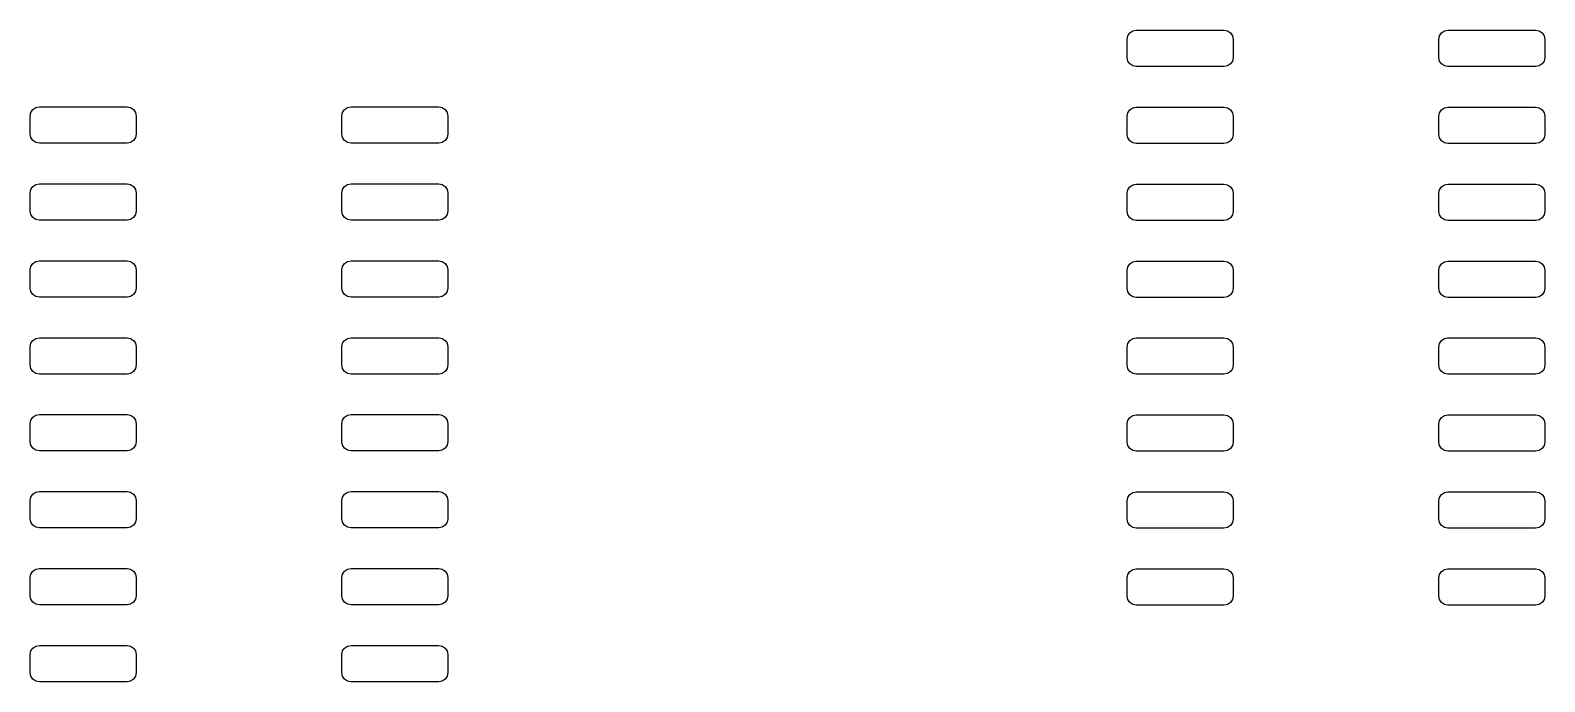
# Model space of a CAD drawing. Extents: x 119 to 479, y -311 to -51.
# Drawn here: x 346.73 to 371.75, y -156.81 to -146.06 of the extents above; entities that cross this region are included whole.
import ezdxf

# ---------------------------------------------------------------- set-up
doc = ezdxf.new("R2010")
doc.units = 0
doc.layers.add('BLACK', color=7, linetype='CONTINUOUS')

msp = doc.modelspace()

# ---------------------------------------------------------------- linework, layer by layer
at = {"layer": 'BLACK', "linetype": 'CONTINUOUS'}
for p, q in [((364.861, -146.148), (364.894, -146.099)), ((364.894, -146.099), (364.943, -146.066)), ((364.943, -146.066), (365, -146.055)), ((365, -146.055), (366.45, -146.055)), ((366.45, -146.055), (366.507, -146.066)), ((366.507, -146.066), (366.556, -146.099)), ((366.556, -146.099), (366.589, -146.148)), ((370.011, -146.148), (370.044, -146.099)), ((370.044, -146.099), (370.093, -146.066)), ((370.093, -146.066), (370.15, -146.055)), ((370.15, -146.055), (371.6, -146.055)), ((371.6, -146.055), (371.657, -146.066)), ((371.657, -146.066), (371.706, -146.099)), ((371.706, -146.099), (371.739, -146.148)), ((364.85, -146.205), (364.861, -146.148)), ((364.85, -146.505), (364.85, -146.205)), ((366.589, -146.148), (366.6, -146.205)), ((366.6, -146.205), (366.6, -146.505)), ((370, -146.205), (370.011, -146.148)), ((370, -146.505), (370, -146.205)), ((371.739, -146.148), (371.75, -146.205)), ((371.75, -146.205), (371.75, -146.505)), ((364.861, -146.562), (364.85, -146.505)), ((364.894, -146.611), (364.861, -146.562)), ((364.943, -146.644), (364.894, -146.611)), ((365, -146.655), (364.943, -146.644)), ((366.507, -146.644), (366.45, -146.655)), ((366.556, -146.611), (366.507, -146.644)), ((366.589, -146.562), (366.556, -146.611)), ((366.6, -146.505), (366.589, -146.562)), ((370.011, -146.562), (370, -146.505)), ((370.044, -146.611), (370.011, -146.562)), ((370.093, -146.644), (370.044, -146.611)), ((370.15, -146.655), (370.093, -146.644)), ((371.657, -146.644), (371.6, -146.655)), ((371.706, -146.611), (371.657, -146.644)), ((371.739, -146.562), (371.706, -146.611)), ((371.75, -146.505), (371.739, -146.562)), ((366.45, -146.655), (365, -146.655)), ((371.6, -146.655), (370.15, -146.655)), ((346.736, -147.413), (346.769, -147.364)), ((346.769, -147.364), (346.818, -147.331)), ((346.818, -147.331), (346.875, -147.32)), ((346.875, -147.32), (348.325, -147.32)), ((348.325, -147.32), (348.382, -147.331)), ((348.382, -147.331), (348.431, -147.364)), ((348.431, -147.364), (348.464, -147.413)), ((351.886, -147.413), (351.919, -147.364)), ((351.919, -147.364), (351.968, -147.331)), ((351.968, -147.331), (352.025, -147.32)), ((352.025, -147.32), (353.475, -147.32)), ((353.475, -147.32), (353.532, -147.331)), ((353.532, -147.331), (353.581, -147.364)), ((353.581, -147.364), (353.614, -147.413)), ((364.861, -147.418), (364.894, -147.369)), ((364.894, -147.369), (364.943, -147.336)), ((364.943, -147.336), (365, -147.325)), ((365, -147.325), (366.45, -147.325)), ((366.45, -147.325), (366.507, -147.336)), ((366.507, -147.336), (366.556, -147.369)), ((366.556, -147.369), (366.589, -147.418)), ((370.011, -147.418), (370.044, -147.369)), ((370.044, -147.369), (370.093, -147.336)), ((370.093, -147.336), (370.15, -147.325)), ((370.15, -147.325), (371.6, -147.325)), ((371.6, -147.325), (371.657, -147.336)), ((371.657, -147.336), (371.706, -147.369)), ((371.706, -147.369), (371.739, -147.418)), ((346.725, -147.47), (346.736, -147.413)), ((346.725, -147.77), (346.725, -147.47)), ((348.464, -147.413), (348.475, -147.47)), ((348.475, -147.47), (348.475, -147.77)), ((351.875, -147.47), (351.886, -147.413)), ((351.875, -147.77), (351.875, -147.47)), ((353.614, -147.413), (353.625, -147.47)), ((353.625, -147.47), (353.625, -147.77)), ((364.85, -147.475), (364.861, -147.418)), ((364.85, -147.775), (364.85, -147.475)), ((366.589, -147.418), (366.6, -147.475)), ((366.6, -147.475), (366.6, -147.775)), ((370, -147.475), (370.011, -147.418)), ((370, -147.775), (370, -147.475)), ((371.739, -147.418), (371.75, -147.475)), ((371.75, -147.475), (371.75, -147.775)), ((346.736, -147.827), (346.725, -147.77)), ((346.769, -147.876), (346.736, -147.827)), ((346.818, -147.909), (346.769, -147.876)), ((348.431, -147.876), (348.382, -147.909)), ((348.464, -147.827), (348.431, -147.876)), ((348.475, -147.77), (348.464, -147.827)), ((351.886, -147.827), (351.875, -147.77)), ((351.919, -147.876), (351.886, -147.827)), ((351.968, -147.909), (351.919, -147.876)), ((353.581, -147.876), (353.532, -147.909)), ((353.614, -147.827), (353.581, -147.876)), ((353.625, -147.77), (353.614, -147.827)), ((364.861, -147.832), (364.85, -147.775)), ((364.894, -147.881), (364.861, -147.832)), ((364.943, -147.914), (364.894, -147.881)), ((366.556, -147.881), (366.507, -147.914)), ((366.589, -147.832), (366.556, -147.881)), ((366.6, -147.775), (366.589, -147.832)), ((370.011, -147.832), (370, -147.775)), ((370.044, -147.881), (370.011, -147.832)), ((370.093, -147.914), (370.044, -147.881)), ((371.706, -147.881), (371.657, -147.914)), ((371.739, -147.832), (371.706, -147.881)), ((371.75, -147.775), (371.739, -147.832)), ((346.875, -147.92), (346.818, -147.909)), ((348.325, -147.92), (346.875, -147.92)), ((348.382, -147.909), (348.325, -147.92)), ((352.025, -147.92), (351.968, -147.909)), ((353.475, -147.92), (352.025, -147.92)), ((353.532, -147.909), (353.475, -147.92)), ((365, -147.925), (364.943, -147.914)), ((366.45, -147.925), (365, -147.925)), ((366.507, -147.914), (366.45, -147.925)), ((370.15, -147.925), (370.093, -147.914)), ((371.6, -147.925), (370.15, -147.925)), ((371.657, -147.914), (371.6, -147.925)), ((346.736, -148.683), (346.769, -148.634)), ((346.769, -148.634), (346.818, -148.601)), ((346.818, -148.601), (346.875, -148.59)), ((346.875, -148.59), (348.325, -148.59)), ((348.325, -148.59), (348.382, -148.601)), ((348.382, -148.601), (348.431, -148.634)), ((348.431, -148.634), (348.464, -148.683)), ((351.886, -148.683), (351.919, -148.634)), ((351.919, -148.634), (351.968, -148.601)), ((351.968, -148.601), (352.025, -148.59)), ((352.025, -148.59), (353.475, -148.59)), ((353.475, -148.59), (353.532, -148.601)), ((353.532, -148.601), (353.581, -148.634)), ((353.581, -148.634), (353.614, -148.683)), ((364.861, -148.688), (364.894, -148.639)), ((364.894, -148.639), (364.943, -148.606)), ((364.943, -148.606), (365, -148.595)), ((365, -148.595), (366.45, -148.595)), ((366.45, -148.595), (366.507, -148.606)), ((366.507, -148.606), (366.556, -148.639)), ((366.556, -148.639), (366.589, -148.688)), ((370.011, -148.688), (370.044, -148.639)), ((370.044, -148.639), (370.093, -148.606)), ((370.093, -148.606), (370.15, -148.595)), ((370.15, -148.595), (371.6, -148.595)), ((371.6, -148.595), (371.657, -148.606)), ((371.657, -148.606), (371.706, -148.639)), ((371.706, -148.639), (371.739, -148.688)), ((346.725, -148.74), (346.736, -148.683)), ((346.725, -149.04), (346.725, -148.74)), ((348.464, -148.683), (348.475, -148.74)), ((348.475, -148.74), (348.475, -149.04)), ((351.875, -148.74), (351.886, -148.683)), ((351.875, -149.04), (351.875, -148.74)), ((353.614, -148.683), (353.625, -148.74)), ((353.625, -148.74), (353.625, -149.04)), ((364.85, -148.745), (364.861, -148.688)), ((364.85, -149.045), (364.85, -148.745)), ((366.589, -148.688), (366.6, -148.745)), ((366.6, -148.745), (366.6, -149.045)), ((370, -148.745), (370.011, -148.688)), ((370, -149.045), (370, -148.745)), ((371.739, -148.688), (371.75, -148.745)), ((371.75, -148.745), (371.75, -149.045)), ((346.736, -149.097), (346.725, -149.04)), ((346.769, -149.146), (346.736, -149.097)), ((346.818, -149.179), (346.769, -149.146)), ((348.431, -149.146), (348.382, -149.179)), ((348.464, -149.097), (348.431, -149.146)), ((348.475, -149.04), (348.464, -149.097)), ((351.886, -149.097), (351.875, -149.04)), ((351.919, -149.146), (351.886, -149.097)), ((351.968, -149.179), (351.919, -149.146)), ((353.581, -149.146), (353.532, -149.179)), ((353.614, -149.097), (353.581, -149.146)), ((353.625, -149.04), (353.614, -149.097)), ((364.861, -149.102), (364.85, -149.045)), ((364.894, -149.151), (364.861, -149.102)), ((366.589, -149.102), (366.556, -149.151)), ((366.6, -149.045), (366.589, -149.102)), ((370.011, -149.102), (370, -149.045)), ((370.044, -149.151), (370.011, -149.102)), ((371.739, -149.102), (371.706, -149.151)), ((371.75, -149.045), (371.739, -149.102)), ((346.875, -149.19), (346.818, -149.179)), ((348.325, -149.19), (346.875, -149.19)), ((348.382, -149.179), (348.325, -149.19)), ((352.025, -149.19), (351.968, -149.179)), ((353.475, -149.19), (352.025, -149.19)), ((353.532, -149.179), (353.475, -149.19)), ((364.943, -149.184), (364.894, -149.151)), ((365, -149.195), (364.943, -149.184)), ((366.45, -149.195), (365, -149.195)), ((366.507, -149.184), (366.45, -149.195)), ((366.556, -149.151), (366.507, -149.184)), ((370.093, -149.184), (370.044, -149.151)), ((370.15, -149.195), (370.093, -149.184)), ((371.6, -149.195), (370.15, -149.195)), ((371.657, -149.184), (371.6, -149.195)), ((371.706, -149.151), (371.657, -149.184)), ((346.769, -149.904), (346.818, -149.871)), ((346.818, -149.871), (346.875, -149.86)), ((346.875, -149.86), (348.325, -149.86)), ((348.325, -149.86), (348.382, -149.871)), ((348.382, -149.871), (348.431, -149.904)), ((351.919, -149.904), (351.968, -149.871)), ((351.968, -149.871), (352.025, -149.86)), ((352.025, -149.86), (353.475, -149.86)), ((353.475, -149.86), (353.532, -149.871)), ((353.532, -149.871), (353.581, -149.904)), ((364.894, -149.909), (364.943, -149.876)), ((364.943, -149.876), (365, -149.865)), ((365, -149.865), (366.45, -149.865)), ((366.45, -149.865), (366.507, -149.876)), ((366.507, -149.876), (366.556, -149.909)), ((370.044, -149.909), (370.093, -149.876)), ((370.093, -149.876), (370.15, -149.865)), ((370.15, -149.865), (371.6, -149.865)), ((371.6, -149.865), (371.657, -149.876)), ((371.657, -149.876), (371.706, -149.909)), ((346.725, -150.01), (346.736, -149.953)), ((346.725, -150.31), (346.725, -150.01)), ((346.736, -149.953), (346.769, -149.904)), ((348.431, -149.904), (348.464, -149.953)), ((348.464, -149.953), (348.475, -150.01)), ((348.475, -150.01), (348.475, -150.31)), ((351.875, -150.01), (351.886, -149.953)), ((351.875, -150.31), (351.875, -150.01)), ((351.886, -149.953), (351.919, -149.904)), ((353.581, -149.904), (353.614, -149.953)), ((353.614, -149.953), (353.625, -150.01)), ((353.625, -150.01), (353.625, -150.31)), ((364.85, -150.015), (364.861, -149.958)), ((364.85, -150.315), (364.85, -150.015)), ((364.861, -149.958), (364.894, -149.909)), ((366.556, -149.909), (366.589, -149.958)), ((366.589, -149.958), (366.6, -150.015)), ((366.6, -150.015), (366.6, -150.315)), ((370, -150.015), (370.011, -149.958)), ((370, -150.315), (370, -150.015)), ((370.011, -149.958), (370.044, -149.909)), ((371.706, -149.909), (371.739, -149.958)), ((371.739, -149.958), (371.75, -150.015)), ((371.75, -150.015), (371.75, -150.315)), ((346.736, -150.367), (346.725, -150.31)), ((346.769, -150.416), (346.736, -150.367)), ((348.464, -150.367), (348.431, -150.416)), ((348.475, -150.31), (348.464, -150.367)), ((351.886, -150.367), (351.875, -150.31)), ((351.919, -150.416), (351.886, -150.367)), ((353.614, -150.367), (353.581, -150.416)), ((353.625, -150.31), (353.614, -150.367)), ((364.861, -150.372), (364.85, -150.315)), ((364.894, -150.421), (364.861, -150.372)), ((366.589, -150.372), (366.556, -150.421)), ((366.6, -150.315), (366.589, -150.372)), ((370.011, -150.372), (370, -150.315)), ((370.044, -150.421), (370.011, -150.372)), ((371.739, -150.372), (371.706, -150.421)), ((371.75, -150.315), (371.739, -150.372)), ((346.818, -150.449), (346.769, -150.416)), ((346.875, -150.46), (346.818, -150.449)), ((348.325, -150.46), (346.875, -150.46)), ((348.382, -150.449), (348.325, -150.46)), ((348.431, -150.416), (348.382, -150.449)), ((351.968, -150.449), (351.919, -150.416)), ((352.025, -150.46), (351.968, -150.449)), ((353.475, -150.46), (352.025, -150.46)), ((353.532, -150.449), (353.475, -150.46)), ((353.581, -150.416), (353.532, -150.449)), ((364.943, -150.454), (364.894, -150.421)), ((365, -150.465), (364.943, -150.454)), ((366.45, -150.465), (365, -150.465)), ((366.507, -150.454), (366.45, -150.465)), ((366.556, -150.421), (366.507, -150.454)), ((370.093, -150.454), (370.044, -150.421)), ((370.15, -150.465), (370.093, -150.454)), ((371.6, -150.465), (370.15, -150.465)), ((371.657, -150.454), (371.6, -150.465)), ((371.706, -150.421), (371.657, -150.454)), ((346.769, -151.174), (346.818, -151.141)), ((346.818, -151.141), (346.875, -151.13)), ((346.875, -151.13), (348.325, -151.13)), ((348.325, -151.13), (348.382, -151.141)), ((348.382, -151.141), (348.431, -151.174)), ((351.919, -151.174), (351.968, -151.141)), ((351.968, -151.141), (352.025, -151.13)), ((352.025, -151.13), (353.475, -151.13)), ((353.475, -151.13), (353.532, -151.141)), ((353.532, -151.141), (353.581, -151.174)), ((364.894, -151.179), (364.943, -151.146)), ((364.943, -151.146), (365, -151.135)), ((365, -151.135), (366.45, -151.135)), ((366.45, -151.135), (366.507, -151.146)), ((366.507, -151.146), (366.556, -151.179)), ((370.044, -151.179), (370.093, -151.146)), ((370.093, -151.146), (370.15, -151.135)), ((370.15, -151.135), (371.6, -151.135)), ((371.6, -151.135), (371.657, -151.146)), ((371.657, -151.146), (371.706, -151.179)), ((346.725, -151.28), (346.736, -151.223)), ((346.725, -151.58), (346.725, -151.28)), ((346.736, -151.223), (346.769, -151.174)), ((348.431, -151.174), (348.464, -151.223)), ((348.464, -151.223), (348.475, -151.28)), ((348.475, -151.28), (348.475, -151.58)), ((351.875, -151.28), (351.886, -151.223)), ((351.875, -151.58), (351.875, -151.28)), ((351.886, -151.223), (351.919, -151.174)), ((353.581, -151.174), (353.614, -151.223)), ((353.614, -151.223), (353.625, -151.28)), ((353.625, -151.28), (353.625, -151.58)), ((364.85, -151.285), (364.861, -151.228)), ((364.85, -151.585), (364.85, -151.285)), ((364.861, -151.228), (364.894, -151.179)), ((366.556, -151.179), (366.589, -151.228)), ((366.589, -151.228), (366.6, -151.285)), ((366.6, -151.285), (366.6, -151.585)), ((370, -151.285), (370.011, -151.228)), ((370, -151.585), (370, -151.285)), ((370.011, -151.228), (370.044, -151.179)), ((371.706, -151.179), (371.739, -151.228)), ((371.739, -151.228), (371.75, -151.285)), ((371.75, -151.285), (371.75, -151.585)), ((346.736, -151.637), (346.725, -151.58)), ((346.769, -151.686), (346.736, -151.637)), ((348.464, -151.637), (348.431, -151.686)), ((348.475, -151.58), (348.464, -151.637)), ((351.886, -151.637), (351.875, -151.58)), ((351.919, -151.686), (351.886, -151.637)), ((353.614, -151.637), (353.581, -151.686)), ((353.625, -151.58), (353.614, -151.637)), ((364.861, -151.642), (364.85, -151.585)), ((364.894, -151.691), (364.861, -151.642)), ((366.589, -151.642), (366.556, -151.691)), ((366.6, -151.585), (366.589, -151.642)), ((370.011, -151.642), (370, -151.585)), ((370.044, -151.691), (370.011, -151.642)), ((371.739, -151.642), (371.706, -151.691)), ((371.75, -151.585), (371.739, -151.642)), ((346.818, -151.719), (346.769, -151.686)), ((346.875, -151.73), (346.818, -151.719)), ((348.325, -151.73), (346.875, -151.73)), ((348.382, -151.719), (348.325, -151.73)), ((348.431, -151.686), (348.382, -151.719)), ((351.968, -151.719), (351.919, -151.686)), ((352.025, -151.73), (351.968, -151.719)), ((353.475, -151.73), (352.025, -151.73)), ((353.532, -151.719), (353.475, -151.73)), ((353.581, -151.686), (353.532, -151.719)), ((364.943, -151.724), (364.894, -151.691)), ((365, -151.735), (364.943, -151.724)), ((366.45, -151.735), (365, -151.735)), ((366.507, -151.724), (366.45, -151.735)), ((366.556, -151.691), (366.507, -151.724)), ((370.093, -151.724), (370.044, -151.691)), ((370.15, -151.735), (370.093, -151.724)), ((371.6, -151.735), (370.15, -151.735)), ((371.657, -151.724), (371.6, -151.735)), ((371.706, -151.691), (371.657, -151.724)), ((346.818, -152.411), (346.875, -152.4)), ((346.875, -152.4), (348.325, -152.4)), ((348.325, -152.4), (348.382, -152.411)), ((351.968, -152.411), (352.025, -152.4)), ((352.025, -152.4), (353.475, -152.4)), ((353.475, -152.4), (353.532, -152.411)), ((346.725, -152.55), (346.736, -152.493)), ((346.725, -152.85), (346.725, -152.55)), ((346.736, -152.493), (346.769, -152.444)), ((346.769, -152.444), (346.818, -152.411)), ((348.382, -152.411), (348.431, -152.444)), ((348.431, -152.444), (348.464, -152.493)), ((348.464, -152.493), (348.475, -152.55)), ((348.475, -152.55), (348.475, -152.85)), ((351.875, -152.55), (351.886, -152.493)), ((351.875, -152.85), (351.875, -152.55)), ((351.886, -152.493), (351.919, -152.444)), ((351.919, -152.444), (351.968, -152.411)), ((353.532, -152.411), (353.581, -152.444)), ((353.581, -152.444), (353.614, -152.493)), ((353.614, -152.493), (353.625, -152.55)), ((353.625, -152.55), (353.625, -152.85)), ((364.85, -152.555), (364.861, -152.498)), ((364.85, -152.855), (364.85, -152.555)), ((364.861, -152.498), (364.894, -152.449)), ((364.894, -152.449), (364.943, -152.416)), ((364.943, -152.416), (365, -152.405)), ((365, -152.405), (366.45, -152.405)), ((366.45, -152.405), (366.507, -152.416)), ((366.507, -152.416), (366.556, -152.449)), ((366.556, -152.449), (366.589, -152.498)), ((366.589, -152.498), (366.6, -152.555)), ((366.6, -152.555), (366.6, -152.855)), ((370, -152.555), (370.011, -152.498)), ((370, -152.855), (370, -152.555)), ((370.011, -152.498), (370.044, -152.449)), ((370.044, -152.449), (370.093, -152.416)), ((370.093, -152.416), (370.15, -152.405)), ((370.15, -152.405), (371.6, -152.405)), ((371.6, -152.405), (371.657, -152.416)), ((371.657, -152.416), (371.706, -152.449)), ((371.706, -152.449), (371.739, -152.498)), ((371.739, -152.498), (371.75, -152.555)), ((371.75, -152.555), (371.75, -152.855)), ((346.736, -152.907), (346.725, -152.85)), ((348.475, -152.85), (348.464, -152.907)), ((351.886, -152.907), (351.875, -152.85)), ((353.625, -152.85), (353.614, -152.907)), ((364.861, -152.912), (364.85, -152.855)), ((366.6, -152.855), (366.589, -152.912)), ((370.011, -152.912), (370, -152.855)), ((371.75, -152.855), (371.739, -152.912)), ((346.769, -152.956), (346.736, -152.907)), ((346.818, -152.989), (346.769, -152.956)), ((346.875, -153), (346.818, -152.989)), ((348.325, -153), (346.875, -153)), ((348.382, -152.989), (348.325, -153)), ((348.431, -152.956), (348.382, -152.989)), ((348.464, -152.907), (348.431, -152.956)), ((351.919, -152.956), (351.886, -152.907)), ((351.968, -152.989), (351.919, -152.956)), ((352.025, -153), (351.968, -152.989)), ((353.475, -153), (352.025, -153)), ((353.532, -152.989), (353.475, -153)), ((353.581, -152.956), (353.532, -152.989)), ((353.614, -152.907), (353.581, -152.956)), ((364.894, -152.961), (364.861, -152.912)), ((364.943, -152.994), (364.894, -152.961)), ((365, -153.005), (364.943, -152.994)), ((366.45, -153.005), (365, -153.005)), ((366.507, -152.994), (366.45, -153.005)), ((366.556, -152.961), (366.507, -152.994)), ((366.589, -152.912), (366.556, -152.961)), ((370.044, -152.961), (370.011, -152.912)), ((370.093, -152.994), (370.044, -152.961)), ((370.15, -153.005), (370.093, -152.994)), ((371.6, -153.005), (370.15, -153.005)), ((371.657, -152.994), (371.6, -153.005)), ((371.706, -152.961), (371.657, -152.994)), ((371.739, -152.912), (371.706, -152.961)), ((346.725, -153.82), (346.736, -153.763)), ((346.725, -154.12), (346.725, -153.82)), ((346.736, -153.763), (346.769, -153.714)), ((346.769, -153.714), (346.818, -153.681)), ((346.818, -153.681), (346.875, -153.67)), ((346.875, -153.67), (348.325, -153.67)), ((348.325, -153.67), (348.382, -153.681)), ((348.382, -153.681), (348.431, -153.714)), ((348.431, -153.714), (348.464, -153.763)), ((348.464, -153.763), (348.475, -153.82)), ((348.475, -153.82), (348.475, -154.12)), ((351.875, -153.82), (351.886, -153.763)), ((351.875, -154.12), (351.875, -153.82)), ((351.886, -153.763), (351.919, -153.714)), ((351.919, -153.714), (351.968, -153.681)), ((351.968, -153.681), (352.025, -153.67)), ((352.025, -153.67), (353.475, -153.67)), ((353.475, -153.67), (353.532, -153.681)), ((353.532, -153.681), (353.581, -153.714)), ((353.581, -153.714), (353.614, -153.763)), ((353.614, -153.763), (353.625, -153.82)), ((353.625, -153.82), (353.625, -154.12)), ((364.85, -153.825), (364.861, -153.768)), ((364.85, -154.125), (364.85, -153.825)), ((364.861, -153.768), (364.894, -153.719)), ((364.894, -153.719), (364.943, -153.686)), ((364.943, -153.686), (365, -153.675)), ((365, -153.675), (366.45, -153.675)), ((366.45, -153.675), (366.507, -153.686)), ((366.507, -153.686), (366.556, -153.719)), ((366.556, -153.719), (366.589, -153.768)), ((366.589, -153.768), (366.6, -153.825)), ((366.6, -153.825), (366.6, -154.125)), ((370, -153.825), (370.011, -153.768)), ((370, -154.125), (370, -153.825)), ((370.011, -153.768), (370.044, -153.719)), ((370.044, -153.719), (370.093, -153.686)), ((370.093, -153.686), (370.15, -153.675)), ((370.15, -153.675), (371.6, -153.675)), ((371.6, -153.675), (371.657, -153.686)), ((371.657, -153.686), (371.706, -153.719)), ((371.706, -153.719), (371.739, -153.768)), ((371.739, -153.768), (371.75, -153.825)), ((371.75, -153.825), (371.75, -154.125)), ((346.736, -154.177), (346.725, -154.12)), ((348.475, -154.12), (348.464, -154.177)), ((351.886, -154.177), (351.875, -154.12)), ((353.625, -154.12), (353.614, -154.177)), ((364.861, -154.182), (364.85, -154.125)), ((366.6, -154.125), (366.589, -154.182)), ((370.011, -154.182), (370, -154.125)), ((371.75, -154.125), (371.739, -154.182)), ((346.769, -154.226), (346.736, -154.177)), ((346.818, -154.259), (346.769, -154.226)), ((346.875, -154.27), (346.818, -154.259)), ((348.325, -154.27), (346.875, -154.27)), ((348.382, -154.259), (348.325, -154.27)), ((348.431, -154.226), (348.382, -154.259)), ((348.464, -154.177), (348.431, -154.226)), ((351.919, -154.226), (351.886, -154.177)), ((351.968, -154.259), (351.919, -154.226)), ((352.025, -154.27), (351.968, -154.259)), ((353.475, -154.27), (352.025, -154.27)), ((353.532, -154.259), (353.475, -154.27)), ((353.581, -154.226), (353.532, -154.259)), ((353.614, -154.177), (353.581, -154.226)), ((364.894, -154.231), (364.861, -154.182)), ((364.943, -154.264), (364.894, -154.231)), ((365, -154.275), (364.943, -154.264)), ((366.45, -154.275), (365, -154.275)), ((366.507, -154.264), (366.45, -154.275)), ((366.556, -154.231), (366.507, -154.264)), ((366.589, -154.182), (366.556, -154.231)), ((370.044, -154.231), (370.011, -154.182)), ((370.093, -154.264), (370.044, -154.231)), ((370.15, -154.275), (370.093, -154.264)), ((371.6, -154.275), (370.15, -154.275)), ((371.657, -154.264), (371.6, -154.275)), ((371.706, -154.231), (371.657, -154.264)), ((371.739, -154.182), (371.706, -154.231)), ((346.725, -155.09), (346.736, -155.033)), ((346.725, -155.39), (346.725, -155.09)), ((346.736, -155.033), (346.769, -154.984)), ((346.769, -154.984), (346.818, -154.951)), ((346.818, -154.951), (346.875, -154.94)), ((346.875, -154.94), (348.325, -154.94)), ((348.325, -154.94), (348.382, -154.951)), ((348.382, -154.951), (348.431, -154.984)), ((348.431, -154.984), (348.464, -155.033)), ((348.464, -155.033), (348.475, -155.09)), ((348.475, -155.09), (348.475, -155.39)), ((351.875, -155.09), (351.886, -155.033)), ((351.875, -155.39), (351.875, -155.09)), ((351.886, -155.033), (351.919, -154.984)), ((351.919, -154.984), (351.968, -154.951)), ((351.968, -154.951), (352.025, -154.94)), ((352.025, -154.94), (353.475, -154.94)), ((353.475, -154.94), (353.532, -154.951)), ((353.532, -154.951), (353.581, -154.984)), ((353.581, -154.984), (353.614, -155.033)), ((353.614, -155.033), (353.625, -155.09)), ((353.625, -155.09), (353.625, -155.39)), ((364.85, -155.095), (364.861, -155.038)), ((364.85, -155.395), (364.85, -155.095)), ((364.861, -155.038), (364.894, -154.989)), ((364.894, -154.989), (364.943, -154.956)), ((364.943, -154.956), (365, -154.945)), ((365, -154.945), (366.45, -154.945)), ((366.45, -154.945), (366.507, -154.956)), ((366.507, -154.956), (366.556, -154.989)), ((366.556, -154.989), (366.589, -155.038)), ((366.589, -155.038), (366.6, -155.095)), ((366.6, -155.095), (366.6, -155.395)), ((370, -155.095), (370.011, -155.038)), ((370, -155.395), (370, -155.095)), ((370.011, -155.038), (370.044, -154.989)), ((370.044, -154.989), (370.093, -154.956)), ((370.093, -154.956), (370.15, -154.945)), ((370.15, -154.945), (371.6, -154.945)), ((371.6, -154.945), (371.657, -154.956)), ((371.657, -154.956), (371.706, -154.989)), ((371.706, -154.989), (371.739, -155.038)), ((371.739, -155.038), (371.75, -155.095)), ((371.75, -155.095), (371.75, -155.395)), ((346.736, -155.447), (346.725, -155.39)), ((348.475, -155.39), (348.464, -155.447)), ((351.886, -155.447), (351.875, -155.39)), ((353.625, -155.39), (353.614, -155.447)), ((364.861, -155.452), (364.85, -155.395)), ((366.6, -155.395), (366.589, -155.452)), ((370.011, -155.452), (370, -155.395)), ((371.75, -155.395), (371.739, -155.452)), ((346.769, -155.496), (346.736, -155.447)), ((346.818, -155.529), (346.769, -155.496)), ((346.875, -155.54), (346.818, -155.529)), ((348.325, -155.54), (346.875, -155.54)), ((348.382, -155.529), (348.325, -155.54)), ((348.431, -155.496), (348.382, -155.529)), ((348.464, -155.447), (348.431, -155.496)), ((351.919, -155.496), (351.886, -155.447)), ((351.968, -155.529), (351.919, -155.496)), ((352.025, -155.54), (351.968, -155.529)), ((353.475, -155.54), (352.025, -155.54)), ((353.532, -155.529), (353.475, -155.54)), ((353.581, -155.496), (353.532, -155.529)), ((353.614, -155.447), (353.581, -155.496)), ((364.894, -155.501), (364.861, -155.452)), ((364.943, -155.534), (364.894, -155.501)), ((365, -155.545), (364.943, -155.534)), ((366.45, -155.545), (365, -155.545)), ((366.507, -155.534), (366.45, -155.545)), ((366.556, -155.501), (366.507, -155.534)), ((366.589, -155.452), (366.556, -155.501)), ((370.044, -155.501), (370.011, -155.452)), ((370.093, -155.534), (370.044, -155.501)), ((370.15, -155.545), (370.093, -155.534)), ((371.6, -155.545), (370.15, -155.545)), ((371.657, -155.534), (371.6, -155.545)), ((371.706, -155.501), (371.657, -155.534)), ((371.739, -155.452), (371.706, -155.501)), ((346.725, -156.36), (346.736, -156.303)), ((346.725, -156.66), (346.725, -156.36)), ((346.736, -156.303), (346.769, -156.254)), ((346.769, -156.254), (346.818, -156.221)), ((346.818, -156.221), (346.875, -156.21)), ((346.875, -156.21), (348.325, -156.21)), ((348.325, -156.21), (348.382, -156.221)), ((348.382, -156.221), (348.431, -156.254)), ((348.431, -156.254), (348.464, -156.303)), ((348.464, -156.303), (348.475, -156.36)), ((348.475, -156.36), (348.475, -156.66)), ((351.875, -156.36), (351.886, -156.303)), ((351.875, -156.66), (351.875, -156.36)), ((351.886, -156.303), (351.919, -156.254)), ((351.919, -156.254), (351.968, -156.221)), ((351.968, -156.221), (352.025, -156.21)), ((352.025, -156.21), (353.475, -156.21)), ((353.475, -156.21), (353.532, -156.221)), ((353.532, -156.221), (353.581, -156.254)), ((353.581, -156.254), (353.614, -156.303)), ((353.614, -156.303), (353.625, -156.36)), ((353.625, -156.36), (353.625, -156.66)), ((346.736, -156.717), (346.725, -156.66)), ((346.769, -156.766), (346.736, -156.717)), ((346.818, -156.799), (346.769, -156.766)), ((346.875, -156.81), (346.818, -156.799)), ((348.325, -156.81), (346.875, -156.81)), ((348.382, -156.799), (348.325, -156.81)), ((348.431, -156.766), (348.382, -156.799)), ((348.464, -156.717), (348.431, -156.766)), ((348.475, -156.66), (348.464, -156.717)), ((351.886, -156.717), (351.875, -156.66)), ((351.919, -156.766), (351.886, -156.717)), ((351.968, -156.799), (351.919, -156.766)), ((352.025, -156.81), (351.968, -156.799)), ((353.475, -156.81), (352.025, -156.81)), ((353.532, -156.799), (353.475, -156.81)), ((353.581, -156.766), (353.532, -156.799)), ((353.614, -156.717), (353.581, -156.766)), ((353.625, -156.66), (353.614, -156.717))]:
    msp.add_line(p, q, dxfattribs=at)

doc.saveas('drawing.dxf')
